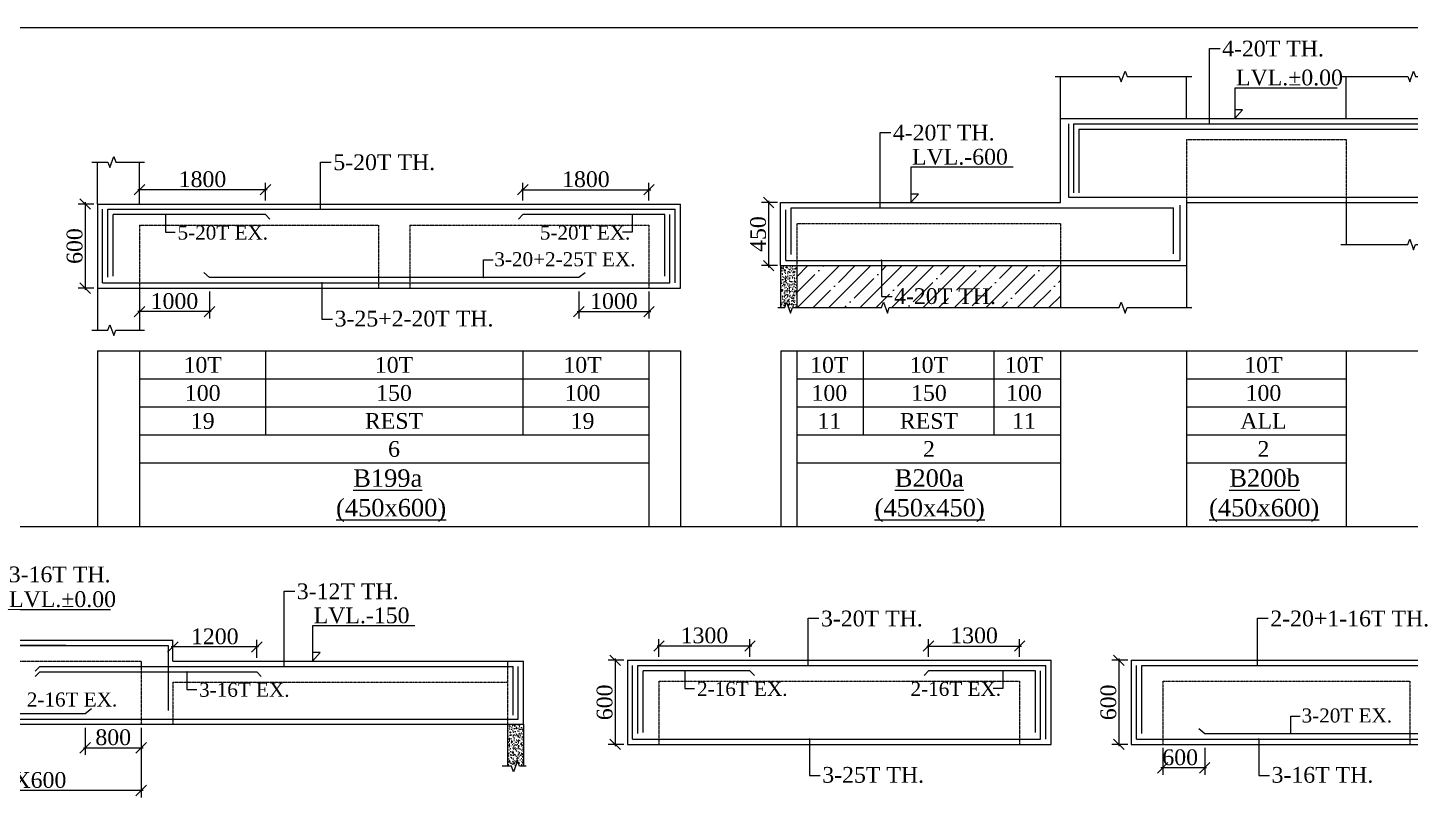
# Model space of a CAD drawing. Header units: millimetres. Extents: x 9781889 to 10654170, y -7832723 to -7608561.
# Drawn here: x 10563083 to 10582826, y -7771278 to -7760218 of the extents above; entities that cross this region are included whole.
import ezdxf
from ezdxf.enums import TextEntityAlignment as Align

# ---------------------------------------------------------------- set-up
doc = ezdxf.new("R2010")
doc.units = ezdxf.units.MM
doc.header["$LTSCALE"] = 10
doc.header["$PDMODE"] = 3
doc.linetypes.add('HIDDEN', pattern=[0.375, 0.25, -0.125])
for name, color, linetype, lineweight in [('LVL', 3, 'Continuous', 0), ('S-CUT OUT LINE', 9, 'Continuous', 0), ('S-DIM L.S.', 7, 'Continuous', 0), ('S-HATCH', 8, 'Continuous', 0), ('S-L.S.SECTION', 5, 'Continuous', 0), ('S-L.S.SLAB LINE', 252, 'HIDDEN', 0), ('S-L.S.STEEL', 1, 'Continuous', 9), ('S-SECTION MARK', 7, 'Continuous', 0), ('S-SHEET', 251, 'Continuous', 0), ('S-TEXT', 7, 'Continuous', 0), ('S-TEXT L.S. BEAM NO.', 30, 'Continuous', 0), ('S-TEXT. L.S.', 7, 'Continuous', 0)]:
    doc.layers.add(name, color=color, linetype=linetype, lineweight=lineweight)
doc.styles.add('135', font='arial.ttf', dxfattribs={"width": 0.8, "height": 135})
doc.styles.get("Standard").update_dxf_attribs({"font": 'arial.ttf'})
doc.styles.add('TEXT', font='times.ttf')
doc.dimstyles.new('75', dxfattribs={"dimtxt": 135, "dimasz": 90, "dimexe": 0.1, "dimexo": 0.03, "dimgap": 0.09, "dimtad": 1, "dimdec": 0, "dimzin": 0, "dimdsep": 46, "dimtxsty": '135', "dimblk": 'ARCHTICK', "dimcen": 0.09, "dimclrd": 256, "dimclre": 256, "dimclrt": 256, "dimadec": 0, "dimazin": 0, "dimtfac": 1, "dimtdec": 0, "dimtofl": 0, "dimtmove": 1, "dimatfit": 3, "dimldrblk": 'DOTSMALL', "dimfxl": 1, "dimtolj": 1, "dimtzin": 0, "dimlwd": -1, "dimlwe": -1, "dimarcsym": 0})
doc.dimstyles.new('SETU_1', dxfattribs={"dimtxt": 200, "dimasz": 150, "dimexe": 100, "dimexo": 50, "dimgap": 35, "dimtad": 1, "dimdec": 0, "dimzin": 0, "dimdsep": 46, "dimtxsty": 'Standard', "dimblk": 'OBLIQUE', "dimcen": 150, "dimdle": 25, "dimclrd": 256, "dimclre": 7, "dimclrt": 256, "dimadec": 0, "dimazin": 0, "dimtfac": 1, "dimtdec": 0, "dimtofl": 0, "dimtmove": 1, "dimatfit": 3, "dimfxl": 1, "dimtolj": 1, "dimtzin": 0, "dimlwd": -1, "dimlwe": 5, "dimarcsym": 1})

# ---------------------------------------------------------------- blocks, each defined once
blk = doc.blocks.new('_ArchTick')
at = {"color": 0, "linetype": 'ByBlock', "const_width": 0.15}
blk.add_lwpolyline([(-0.5, -0.5), (0.5, 0.5)], dxfattribs=at)
blk = doc.blocks.new('_Oblique')
at = {"color": 0, "linetype": 'ByBlock', "lineweight": -2}
blk.add_line((-0.5, -0.5), (0.5, 0.5), dxfattribs=at)
blk = doc.blocks.new('*D1077')
at = {"layer": 'Defpoints', "color": 0, "transparency": 16777216}
for p in [(10564078, -7762736), (10563903, -7763936), (10564078, -7763936)]:
    blk.add_point(p, dxfattribs=at)
at = {"layer": 'S-DIM L.S.', "color": 7, "lineweight": 5, "transparency": 16777216}
for p, q in [((10564028, -7762736), (10563803, -7762736)), ((10564028, -7763936), (10563803, -7763936))]:
    blk.add_line(p, q, dxfattribs=at)
at = {"layer": 'S-DIM L.S.', "transparency": 16777216}
blk.add_line((10563903, -7762711), (10563903, -7763961), dxfattribs=at)
at = {"layer": 'S-DIM L.S.', "transparency": 16777216, "xscale": 150, "yscale": 150, "zscale": 150}
for p, rotation in [((10563903, -7762736), 90), ((10563903, -7763936), 270)]:
    blk.add_blockref('_Oblique', p, dxfattribs=dict(at, rotation=rotation))
at = {"layer": 'S-DIM L.S.', "transparency": 16777216, "insert": (10563754, -7763336), "char_height": 225, "attachment_point": 5, "rotation": 90, "style": 'TEXT'}
blk.add_mtext('\\A1;600', dxfattribs=at)
blk = doc.blocks.new('*D1078')
at = {"layer": 'Defpoints', "color": 0, "transparency": 16777216}
for p in [(10571954, -7762532), (10570154, -7762736, 0), (10571954, -7762736, 0)]:
    blk.add_point(p, dxfattribs=at)
at = {"layer": 'S-DIM L.S.', "color": 7, "lineweight": 5, "transparency": 16777216}
for p, q in [((10570154, -7762686), (10570154, -7762432)), ((10571954, -7762686), (10571954, -7762432))]:
    blk.add_line(p, q, dxfattribs=at)
at = {"layer": 'S-DIM L.S.', "transparency": 16777216}
blk.add_line((10570129, -7762532), (10571979, -7762532), dxfattribs=at)
at = {"layer": 'S-DIM L.S.', "transparency": 16777216, "xscale": 150, "yscale": 150, "zscale": 150, "rotation": 180}
blk.add_blockref('_Oblique', (10570154, -7762532), dxfattribs=at)
at = {"layer": 'S-DIM L.S.', "transparency": 16777216, "xscale": 150, "yscale": 150, "zscale": 150}
blk.add_blockref('_Oblique', (10571954, -7762532), dxfattribs=at)
at = {"layer": 'S-DIM L.S.', "transparency": 16777216, "insert": (10571054, -7762383), "char_height": 225, "attachment_point": 5, "style": 'TEXT'}
blk.add_mtext('\\A1;1800', dxfattribs=at)
blk = doc.blocks.new('*D1079')
at = {"layer": 'Defpoints', "color": 0, "transparency": 16777216}
for p in [(10564679, -7762532), (10564679, -7762736, 0), (10566479, -7762736, 0)]:
    blk.add_point(p, dxfattribs=at)
at = {"layer": 'S-DIM L.S.', "color": 7, "lineweight": 5, "transparency": 16777216}
for p, q in [((10564679, -7762686), (10564679, -7762432)), ((10566479, -7762686), (10566479, -7762432))]:
    blk.add_line(p, q, dxfattribs=at)
at = {"layer": 'S-DIM L.S.', "transparency": 16777216}
blk.add_line((10566504, -7762532), (10564654, -7762532), dxfattribs=at)
at = {"layer": 'S-DIM L.S.', "transparency": 16777216, "xscale": 150, "yscale": 150, "zscale": 150, "rotation": 180}
blk.add_blockref('_Oblique', (10564679, -7762532), dxfattribs=at)
at = {"layer": 'S-DIM L.S.', "transparency": 16777216, "xscale": 150, "yscale": 150, "zscale": 150}
blk.add_blockref('_Oblique', (10566479, -7762532), dxfattribs=at)
at = {"layer": 'S-DIM L.S.', "transparency": 16777216, "insert": (10565579, -7762383), "char_height": 225, "attachment_point": 5, "style": 'TEXT'}
blk.add_mtext('\\A1;1800', dxfattribs=at)
blk = doc.blocks.new('*D1080')
at = {"layer": 'Defpoints', "color": 0, "transparency": 16777216}
for p in [(10570954, -7763936, 0), (10571954, -7763936, 0), (10571954, -7764272)]:
    blk.add_point(p, dxfattribs=at)
at = {"layer": 'S-DIM L.S.', "color": 7, "lineweight": 5, "transparency": 16777216}
for p, q in [((10570954, -7763986), (10570954, -7764372)), ((10571954, -7763986), (10571954, -7764372))]:
    blk.add_line(p, q, dxfattribs=at)
at = {"layer": 'S-DIM L.S.', "transparency": 16777216}
blk.add_line((10570929, -7764272), (10571979, -7764272), dxfattribs=at)
at = {"layer": 'S-DIM L.S.', "transparency": 16777216, "xscale": 150, "yscale": 150, "zscale": 150, "rotation": 180}
blk.add_blockref('_Oblique', (10570954, -7764272), dxfattribs=at)
at = {"layer": 'S-DIM L.S.', "transparency": 16777216, "xscale": 150, "yscale": 150, "zscale": 150}
blk.add_blockref('_Oblique', (10571954, -7764272), dxfattribs=at)
at = {"layer": 'S-DIM L.S.', "transparency": 16777216, "insert": (10571454, -7764123), "char_height": 225, "attachment_point": 5, "style": 'TEXT'}
blk.add_mtext('\\A1;1000', dxfattribs=at)
blk = doc.blocks.new('*D1081')
at = {"layer": 'Defpoints', "color": 0, "transparency": 16777216}
for p in [(10564679, -7763936, 0), (10565679, -7763936, 0), (10564679, -7764272)]:
    blk.add_point(p, dxfattribs=at)
at = {"layer": 'S-DIM L.S.', "color": 7, "lineweight": 5, "transparency": 16777216}
for p, q in [((10564679, -7763986), (10564679, -7764372)), ((10565679, -7763986), (10565679, -7764372))]:
    blk.add_line(p, q, dxfattribs=at)
at = {"layer": 'S-DIM L.S.', "transparency": 16777216}
blk.add_line((10565704, -7764272), (10564654, -7764272), dxfattribs=at)
at = {"layer": 'S-DIM L.S.', "transparency": 16777216, "xscale": 150, "yscale": 150, "zscale": 150, "rotation": 180}
blk.add_blockref('_Oblique', (10564679, -7764272), dxfattribs=at)
at = {"layer": 'S-DIM L.S.', "transparency": 16777216, "xscale": 150, "yscale": 150, "zscale": 150}
blk.add_blockref('_Oblique', (10565679, -7764272), dxfattribs=at)
at = {"layer": 'S-DIM L.S.', "transparency": 16777216, "insert": (10565179, -7764123), "char_height": 225, "attachment_point": 5, "style": 'TEXT'}
blk.add_mtext('\\A1;1000', dxfattribs=at)
blk = doc.blocks.new('*D1092')
at = {"layer": 'Defpoints', "color": 0, "transparency": 16777216}
for p in [(10573838, -7762715), (10573663, -7763615), (10573838, -7763615)]:
    blk.add_point(p, dxfattribs=at)
at = {"layer": 'S-DIM L.S.', "transparency": 16777216}
blk.add_line((10573663, -7762690), (10573663, -7763640), dxfattribs=at)
at = {"layer": 'S-DIM L.S.', "color": 7, "lineweight": 5, "transparency": 16777216}
for p, q in [((10573788, -7762715), (10573563, -7762715)), ((10573788, -7763615), (10573563, -7763615))]:
    blk.add_line(p, q, dxfattribs=at)
at = {"layer": 'S-DIM L.S.', "transparency": 16777216, "xscale": 150, "yscale": 150, "zscale": 150}
for p, rotation in [((10573663, -7762715), 90), ((10573663, -7763615), 270)]:
    blk.add_blockref('_Oblique', p, dxfattribs=dict(at, rotation=rotation))
at = {"layer": 'S-DIM L.S.', "transparency": 16777216, "insert": (10573514, -7763165), "char_height": 225, "attachment_point": 5, "rotation": 90, "style": 'TEXT'}
blk.add_mtext('\\A1;450', dxfattribs=at)
blk = doc.blocks.new('*D1104')
at = {"layer": 'Defpoints', "color": 0, "transparency": 16777216}
for p in [(10578840, -7769250), (10578665, -7770450), (10578840, -7770450)]:
    blk.add_point(p, dxfattribs=at)
at = {"layer": 'S-DIM L.S.', "color": 7, "lineweight": 5, "transparency": 16777216}
for p, q in [((10578790, -7769250), (10578565, -7769250)), ((10578790, -7770450), (10578565, -7770450))]:
    blk.add_line(p, q, dxfattribs=at)
at = {"layer": 'S-DIM L.S.', "transparency": 16777216}
blk.add_line((10578665, -7769225), (10578665, -7770475), dxfattribs=at)
at = {"layer": 'S-DIM L.S.', "transparency": 16777216, "xscale": 150, "yscale": 150, "zscale": 150}
for p, rotation in [((10578665, -7769250), 90), ((10578665, -7770450), 270)]:
    blk.add_blockref('_Oblique', p, dxfattribs=dict(at, rotation=rotation))
at = {"layer": 'S-DIM L.S.', "transparency": 16777216, "insert": (10578515, -7769850), "char_height": 225, "attachment_point": 5, "rotation": 90, "style": 'TEXT'}
blk.add_mtext('\\A1;600', dxfattribs=at)
blk = doc.blocks.new('*D1105')
at = {"layer": 'Defpoints', "color": 0, "transparency": 16777216}
for p in [(10579290, -7770450, 0), (10579890, -7770450, 0), (10579290, -7770786)]:
    blk.add_point(p, dxfattribs=at)
at = {"layer": 'S-DIM L.S.', "color": 7, "lineweight": 5, "transparency": 16777216}
for p, q in [((10579290, -7770500), (10579290, -7770886)), ((10579890, -7770500), (10579890, -7770886))]:
    blk.add_line(p, q, dxfattribs=at)
at = {"layer": 'S-DIM L.S.', "transparency": 16777216}
blk.add_line((10579915, -7770786), (10579265, -7770786), dxfattribs=at)
at = {"layer": 'S-DIM L.S.', "transparency": 16777216, "xscale": 150, "yscale": 150, "zscale": 150, "rotation": 180}
blk.add_blockref('_Oblique', (10579290, -7770786), dxfattribs=at)
at = {"layer": 'S-DIM L.S.', "transparency": 16777216, "xscale": 150, "yscale": 150, "zscale": 150}
blk.add_blockref('_Oblique', (10579890, -7770786), dxfattribs=at)
at = {"layer": 'S-DIM L.S.', "transparency": 16777216, "insert": (10579540, -7770636), "char_height": 225, "attachment_point": 5, "style": 'TEXT'}
blk.add_mtext('\\A1;600', dxfattribs=at)
blk = doc.blocks.new('*D1098')
at = {"layer": 'Defpoints', "color": 0, "transparency": 16777216}
for p in [(10571647, -7769250), (10571472, -7770450), (10571647, -7770450)]:
    blk.add_point(p, dxfattribs=at)
at = {"layer": 'S-DIM L.S.', "color": 7, "lineweight": 5, "transparency": 16777216}
for p, q in [((10571597, -7769250), (10571372, -7769250)), ((10571597, -7770450), (10571372, -7770450))]:
    blk.add_line(p, q, dxfattribs=at)
at = {"layer": 'S-DIM L.S.', "transparency": 16777216}
blk.add_line((10571472, -7769225), (10571472, -7770475), dxfattribs=at)
at = {"layer": 'S-DIM L.S.', "transparency": 16777216, "xscale": 150, "yscale": 150, "zscale": 150}
for p, rotation in [((10571472, -7769250), 90), ((10571472, -7770450), 270)]:
    blk.add_blockref('_Oblique', p, dxfattribs=dict(at, rotation=rotation))
at = {"layer": 'S-DIM L.S.', "transparency": 16777216, "insert": (10571322, -7769850), "char_height": 225, "attachment_point": 5, "rotation": 90, "style": 'TEXT'}
blk.add_mtext('\\A1;600', dxfattribs=at)
blk = doc.blocks.new('*D1099')
at = {"layer": 'Defpoints', "color": 0, "transparency": 16777216}
for p in [(10577247, -7769046), (10575947, -7769250, 0), (10577247, -7769250, 0)]:
    blk.add_point(p, dxfattribs=at)
at = {"layer": 'S-DIM L.S.', "color": 7, "lineweight": 5, "transparency": 16777216}
for p, q in [((10575947, -7769200), (10575947, -7768946)), ((10577247, -7769200), (10577247, -7768946))]:
    blk.add_line(p, q, dxfattribs=at)
at = {"layer": 'S-DIM L.S.', "transparency": 16777216}
blk.add_line((10575922, -7769046), (10577272, -7769046), dxfattribs=at)
at = {"layer": 'S-DIM L.S.', "transparency": 16777216, "xscale": 150, "yscale": 150, "zscale": 150, "rotation": 180}
blk.add_blockref('_Oblique', (10575947, -7769046), dxfattribs=at)
at = {"layer": 'S-DIM L.S.', "transparency": 16777216, "xscale": 150, "yscale": 150, "zscale": 150}
blk.add_blockref('_Oblique', (10577247, -7769046), dxfattribs=at)
at = {"layer": 'S-DIM L.S.', "transparency": 16777216, "insert": (10576597, -7768896), "char_height": 225, "attachment_point": 5, "style": 'TEXT'}
blk.add_mtext('\\A1;1300', dxfattribs=at)
blk = doc.blocks.new('*D1100')
at = {"layer": 'Defpoints', "color": 0, "transparency": 16777216}
for p in [(10572097, -7769046), (10572097, -7769250, 0), (10573397, -7769250, 0)]:
    blk.add_point(p, dxfattribs=at)
at = {"layer": 'S-DIM L.S.', "color": 7, "lineweight": 5, "transparency": 16777216}
for p, q in [((10572097, -7769200), (10572097, -7768946)), ((10573397, -7769200), (10573397, -7768946))]:
    blk.add_line(p, q, dxfattribs=at)
at = {"layer": 'S-DIM L.S.', "transparency": 16777216}
blk.add_line((10573422, -7769046), (10572072, -7769046), dxfattribs=at)
at = {"layer": 'S-DIM L.S.', "transparency": 16777216, "xscale": 150, "yscale": 150, "zscale": 150, "rotation": 180}
blk.add_blockref('_Oblique', (10572097, -7769046), dxfattribs=at)
at = {"layer": 'S-DIM L.S.', "transparency": 16777216, "xscale": 150, "yscale": 150, "zscale": 150}
blk.add_blockref('_Oblique', (10573397, -7769046), dxfattribs=at)
at = {"layer": 'S-DIM L.S.', "transparency": 16777216, "insert": (10572747, -7768896), "char_height": 225, "attachment_point": 5, "style": 'TEXT'}
blk.add_mtext('\\A1;1300', dxfattribs=at)
blk = doc.blocks.new('*D1828')
at = {"layer": 'Defpoints', "color": 0, "transparency": 16777216}
for p in [(10563905, -7770163, 0), (10564705, -7770163, 0), (10564705, -7770499)]:
    blk.add_point(p, dxfattribs=at)
at = {"layer": 'S-DIM L.S.', "color": 7, "lineweight": 5, "transparency": 16777216}
for p, q in [((10563905, -7770213), (10563905, -7770599)), ((10564705, -7770213), (10564705, -7770599))]:
    blk.add_line(p, q, dxfattribs=at)
at = {"layer": 'S-DIM L.S.', "transparency": 16777216}
blk.add_line((10563880, -7770499), (10564730, -7770499), dxfattribs=at)
at = {"layer": 'S-DIM L.S.', "transparency": 16777216, "xscale": 150, "yscale": 150, "zscale": 150, "rotation": 180}
blk.add_blockref('_Oblique', (10563905, -7770499), dxfattribs=at)
at = {"layer": 'S-DIM L.S.', "transparency": 16777216, "xscale": 150, "yscale": 150, "zscale": 150}
blk.add_blockref('_Oblique', (10564705, -7770499), dxfattribs=at)
at = {"layer": 'S-DIM L.S.', "transparency": 16777216, "insert": (10564305, -7770350), "char_height": 225, "attachment_point": 5, "style": 'TEXT'}
blk.add_mtext('\\A1;800', dxfattribs=at)
blk = doc.blocks.new('*D1832')
at = {"layer": 'Defpoints', "color": 0, "transparency": 16777216}
for p in [(10564705, -7770163, 0), (10561300, -7770763, 0), (10561300, -7771109)]:
    blk.add_point(p, dxfattribs=at)
at = {"layer": 'S-DIM L.S.', "color": 7, "lineweight": 5, "transparency": 16777216}
for p, q in [((10564705, -7770213), (10564705, -7771209)), ((10561300, -7770813), (10561300, -7771209))]:
    blk.add_line(p, q, dxfattribs=at)
at = {"layer": 'S-DIM L.S.', "transparency": 16777216}
blk.add_line((10564730, -7771109), (10561275, -7771109), dxfattribs=at)
at = {"layer": 'S-DIM L.S.', "transparency": 16777216, "xscale": 150, "yscale": 150, "zscale": 150, "rotation": 180}
blk.add_blockref('_Oblique', (10561300, -7771109), dxfattribs=at)
at = {"layer": 'S-DIM L.S.', "transparency": 16777216, "xscale": 150, "yscale": 150, "zscale": 150}
blk.add_blockref('_Oblique', (10564705, -7771109), dxfattribs=at)
at = {"layer": 'S-DIM L.S.', "transparency": 16777216, "insert": (10563003, -7770960), "char_height": 225, "attachment_point": 5, "style": 'TEXT'}
blk.add_mtext('\\A1;300X600', dxfattribs=at)
blk = doc.blocks.new('*D1834')
at = {"layer": 'Defpoints', "color": 0, "transparency": 16777216}
for p in [(10565155, -7769059), (10565155, -7769263, 0), (10566355, -7769263, 0)]:
    blk.add_point(p, dxfattribs=at)
at = {"layer": 'S-DIM L.S.', "color": 7, "lineweight": 5, "transparency": 16777216}
for p, q in [((10565155, -7769213), (10565155, -7768959)), ((10566355, -7769213), (10566355, -7768959))]:
    blk.add_line(p, q, dxfattribs=at)
at = {"layer": 'S-DIM L.S.', "transparency": 16777216}
blk.add_line((10566380, -7769059), (10565130, -7769059), dxfattribs=at)
at = {"layer": 'S-DIM L.S.', "transparency": 16777216, "xscale": 150, "yscale": 150, "zscale": 150, "rotation": 180}
blk.add_blockref('_Oblique', (10565155, -7769059), dxfattribs=at)
at = {"layer": 'S-DIM L.S.', "transparency": 16777216, "xscale": 150, "yscale": 150, "zscale": 150}
blk.add_blockref('_Oblique', (10566355, -7769059), dxfattribs=at)
at = {"layer": 'S-DIM L.S.', "transparency": 16777216, "insert": (10565755, -7768910), "char_height": 225, "attachment_point": 5, "style": 'TEXT'}
blk.add_mtext('\\A1;1200', dxfattribs=at)

msp = doc.modelspace()

# ---------------------------------------------------------------- hatches: boundary and pattern name
at = {"layer": 'S-HATCH'}
h = msp.add_hatch(dxfattribs=at)
h.set_pattern_fill('AR-CONC', color=256, scale=0.5)
h.set_pattern_definition([(50, (780105.93, -34998.27), (91.0923345, -7.96954277), [9.525, -104.775]), (355, (780105.93, -34998.27), (-17.6217107, 95.5284226), [7.62, -83.8202921]), (100.4514447, (780113.52, -34998.93), (73.47062355, 87.55887596), [8.0950044, -89.0451223]), (46.1842, (780105.93, -34972.87), (135.5395204, -21.021164), [14.2875, -157.1625]), (96.6355576, (780117.23, -34974.62), (118.702067, 123.7130623), [12.1425116, -133.5678041]), (351.1841512, (780105.93, -34972.87), (118.702067, 123.7130623), [11.4299835, -125.729866]), (21, (780118.63, -34979.22), (75.80719563, -51.1325991), [9.525, -104.775]), (326, (780118.63, -34979.22), (30.9010142, 92.09398306), [7.62, -83.82]), (71.451445, (780124.95, -34983.48), (106.70820964, 40.96138444), [8.0950044, -89.0449688]), (37.5, (780105.93, -34998.27), (1.544301625, 42.27751944), [0, -82.804, 0, -85.09, 0, -84.1375]), (7.5, (780105.93, -34998.27), (33.40983126, 50.09028741), [0, -48.514, 0, -80.899, 0, -32.0675]), (327.5, (780077.61, -34998.27), (67.79529758, -2.864372), [0, -31.75, 0, -99.06, 0, -131.445]), (317.5, (780064.91, -34998.27), (74.0645907, 12.71324552), [0, -41.275, 0, -65.786, 0, -93.345])])
h.paths.add_polyline_path([(10574064.2, -7764215.4), (10573948.4, -7764215.4), (10573920.5, -7764138.6), (10573892.5, -7764215.4), (10573834.2, -7764215.4), (10573834.2, -7763615.4), (10574064.2, -7763615.4)])
h = msp.add_hatch(dxfattribs=at)
h.set_pattern_fill('ANSI35', color=256, scale=50)
h.set_pattern_definition([(45, (139882.8, 10858.74), (-224.506403, 224.506403), []), (45, (140107.3, 10858.74), (-224.506403, 224.506403), [396.875, -79.375, 0, -79.375])])
h.paths.add_polyline_path([(10579344.6, -7763728.4), (10579344.6, -7763730), (10579344.6, -7764210.4), (10579344.6, -7764208.9)], flags=16)
h.paths.add_polyline_path([(10574064.2, -7763615.4), (10574064.2, -7764215.4), (10575274.9, -7764215.4), (10575302.9, -7764138.6), (10575358.8, -7764292.2), (10575386.8, -7764215.4), (10577831.2, -7764215.4), (10577831.2, -7763615.4)])
h = msp.add_hatch(dxfattribs=at)
h.set_pattern_fill('AR-CONC', color=256, scale=0.5)
h.set_pattern_definition([(50, (773124.49, -41545.774), (91.0923345, -7.96954277), [9.525, -104.775]), (355, (773124.49, -41545.77), (-17.6217107, 95.5284226), [7.62, -83.8202921]), (100.4514447, (773132.08, -41546.44), (73.47062355, 87.55887596), [8.0950044, -89.0451223]), (46.1842, (773124.49, -41520.37), (135.5395204, -21.021164), [14.2875, -157.1625]), (96.6355576, (773135.79, -41522.13), (118.702067, 123.7130623), [12.1425116, -133.5678041]), (351.1841512, (773124.49, -41520.37), (118.702067, 123.7130623), [11.4299835, -125.729866]), (21, (773137.19, -41526.724), (75.80719563, -51.1325991), [9.525, -104.775]), (326, (773137.19, -41526.72), (30.9010142, 92.09398306), [7.62, -83.82]), (71.451445, (773143.51, -41530.985), (106.70820964, 40.96138444), [8.0950044, -89.0449688]), (37.5, (773124.492, -41545.774), (1.544301625, 42.27751944), [0, -82.804, 0, -85.09, 0, -84.1375]), (7.5, (773124.49, -41545.774), (33.40983126, 50.09028741), [0, -48.514, 0, -80.899, 0, -32.0675]), (327.5, (773096.17, -41545.774), (67.79529758, -2.864372), [0, -31.75, 0, -99.06, 0, -131.445]), (317.5, (773083.47, -41545.774), (74.0645907, 12.71324552), [0, -41.275, 0, -65.786, 0, -93.345])])
h.paths.add_polyline_path([(10569933.2, -7770762.9), (10570049, -7770762.9), (10570076.9, -7770686.1), (10570104.9, -7770762.9), (10570163.2, -7770762.9), (10570163.2, -7770162.9), (10569933.2, -7770162.9)])

# ---------------------------------------------------------------- linework, layer by layer
at = {"layer": 'LVL', "linetype": 'Continuous', "elevation": 0}
for points in [[(10581782.8, -7761080.4), (10580321.6, -7761080.4), (10580321.6, -7761515.4), (10580429.7, -7761393.3), (10580321.6, -7761393.3)], [(10577156.9, -7762212), (10575695.7, -7762212), (10575695.7, -7762715.4), (10575803.8, -7762593.3), (10575695.7, -7762593.3)], [(10564263.6, -7768527.9), (10562802.4, -7768527.9), (10562802.4, -7768962.9), (10562910.5, -7768840.8), (10562802.4, -7768840.8)], [(10568612.6, -7768759.5), (10567151.4, -7768759.5), (10567151.4, -7769262.9), (10567259.5, -7769140.8), (10567151.4, -7769140.8)]]:
    msp.add_lwpolyline(points, dxfattribs=at)
at = {"layer": 'S-CUT OUT LINE', "color": 5, "elevation": 0}
for points in [[(10577752.9, -7760915.4), (10578670.4, -7760915.4), (10578698.4, -7760992.2), (10578754.3, -7760838.6), (10578782.3, -7760915.4), (10579706.2, -7760915.4)], [(10581833, -7760915.4), (10582789.1, -7760915.4), (10582817.1, -7760992.2), (10582873, -7760838.6), (10582901, -7760915.4), (10583788.2, -7760915.4)], [(10564000.2, -7762136.1), (10564228.9, -7762136.1), (10564256.8, -7762213), (10564312.8, -7762059.3), (10564340.7, -7762136.1), (10564753.5, -7762136.1)], [(10581833, -7763315.4), (10582789.1, -7763315.4), (10582817.1, -7763238.6), (10582873, -7763392.2), (10582901, -7763315.4), (10583786.2, -7763315.4)], [(10574064.2, -7764215.4), (10575274.9, -7764215.4), (10575302.9, -7764138.6), (10575358.8, -7764292.2), (10575386.8, -7764215.4), (10577926.2, -7764215.4)], [(10577752.9, -7764215.4), (10578670.4, -7764215.4), (10578698.4, -7764138.6), (10578754.3, -7764292.2), (10578782.3, -7764215.4), (10579706.2, -7764215.4)], [(10564000.2, -7764536.1), (10564228.9, -7764536.1), (10564256.8, -7764459.3), (10564312.8, -7764613), (10564340.7, -7764536.1), (10564753.5, -7764536.1)]]:
    msp.add_lwpolyline(points, dxfattribs=at)
at = {"layer": 'S-CUT OUT LINE', "color": 1, "elevation": 0}
for points in [[(10573794.8, -7764215.4), (10573892.5, -7764215.4), (10573920.5, -7764138.6), (10573976.4, -7764292.2), (10574004.4, -7764215.4), (10574139.2, -7764215.4)], [(10570202.6, -7770762.9), (10570104.9, -7770762.9), (10570076.9, -7770686.1), (10570021, -7770839.8), (10569993, -7770762.9), (10569858.2, -7770762.9)]]:
    msp.add_lwpolyline(points, dxfattribs=at)
at = {"layer": 'S-L.S.SECTION'}
for p, q in [((10577831.2, -7762715.4, 0), (10577831.2, -7760915.4, 0)), ((10579631.2, -7761515.4, 0), (10579631.2, -7760915.4, 0)), ((10581911.3, -7761515.4, 0), (10581911.3, -7760915.4, 0)), ((10577831.2, -7761515.4, 0), (10595516.2, -7761515.4, 0)), ((10564078.5, -7762736.1, 0), (10564078.5, -7762136.1, 0)), ((10564678.5, -7762736.1, 0), (10564678.5, -7762136.1, 0)), ((10564078.5, -7762736.1, 0), (10572404, -7762736.1, 0)), ((10564078.5, -7762736.1, 0), (10564078.5, -7763936.1, 0)), ((10572404, -7763936.1, 0), (10572404, -7762736.1, 0)), ((10573834.2, -7762715.4, 0), (10577831.2, -7762715.4, 0)), ((10573834.2, -7763615.4, 0), (10573834.2, -7762715.4, 0)), ((10573834.2, -7763615.4, 0), (10573834.2, -7762715.4, 0)), ((10579631.2, -7762715.4, 0), (10579631.2, -7764215.4, 0)), ((10579631.3, -7762715.4, 0), (10595516.2, -7762715.4, 0)), ((10581911.3, -7762715.4, 0), (10581911.3, -7763315.4, 0)), ((10573838.3, -7763615.4, 0), (10579631.2, -7763615.4, 0)), ((10577831.2, -7763615.4, 0), (10577831.2, -7764215.4, 0)), ((10577831.2, -7763615.4, 0), (10577831.2, -7764215.4, 0)), ((10564078.5, -7763936.1, 0), (10572404, -7763936.1, 0)), ((10564078.5, -7763936.1, 0), (10564078.5, -7764536.1, 0)), ((10564678.5, -7763936.1, 0), (10564678.5, -7764536.1, 0)), ((10561300.2, -7768962.9, 0), (10565155.2, -7768962.9, 0)), ((10565155.2, -7769262.9, 0), (10565155.2, -7768962.9, 0)), ((10565155.2, -7769262.9, 0), (10570163.2, -7769262.9, 0)), ((10570163.2, -7770162.9, 0), (10570163.2, -7769262.9, 0)), ((10570163.2, -7770162.9, 0), (10570163.2, -7769262.9, 0)), ((10571646.8, -7769249.7, 0), (10577697.3, -7769249.7, 0)), ((10571646.9, -7769249.7, 0), (10571646.9, -7770449.7, 0)), ((10577697.3, -7770449.7, 0), (10577697.3, -7769249.7, 0)), ((10578840, -7769249.7, 0), (10587270.6, -7769249.7, 0)), ((10578840.1, -7769249.7, 0), (10578840.1, -7770449.7, 0)), ((10547550.2, -7770162.9, 0), (10570159.1, -7770162.9, 0)), ((10571646.8, -7770449.7, 0), (10577697.3, -7770449.7, 0)), ((10578840, -7770449.7, 0), (10587270.6, -7770449.7, 0))]:
    msp.add_line(p, q, dxfattribs=at)
at = {"layer": 'S-L.S.SECTION', "color": 1}
for p, q in [((10573834.2, -7763615.4, 0), (10573834.2, -7764215.4, 0)), ((10574064.2, -7763615.4, 0), (10574064.2, -7764215.4, 0)), ((10574064.2, -7763615.4, 0), (10574064.2, -7764215.4, 0)), ((10569933.2, -7770162.9, 0), (10569933.2, -7770762.9, 0)), ((10570163.2, -7770162.9, 0), (10570163.2, -7770762.9, 0))]:
    msp.add_line(p, q, dxfattribs=at)
at = {"layer": 'S-L.S.SLAB LINE', "ltscale": 0.3}
for p, q in [((10579631.3, -7761815.4, 0), (10581911.2, -7761815.4, 0)), ((10579631.3, -7761815.4, 0), (10579631.3, -7762715.4, 0)), ((10581911.3, -7761815.4, 0), (10581911.3, -7762715.4, 0)), ((10564078.5, -7763036.1, 0), (10564078.5, -7763036.1, 0)), ((10564678.5, -7763036.1, 0), (10568091.2, -7763036.1)), ((10564678.5, -7763036.1, 0), (10564678.5, -7763936.1, 0)), ((10568091.2, -7763036.1), (10568091.2, -7763936.1)), ((10568541.2, -7763036.1, 0), (10571954, -7763036.1, 0)), ((10568541.2, -7763036.1, 0), (10568541.2, -7763936.1, 0)), ((10571954, -7763036.1), (10571954, -7763936.1)), ((10574064.2, -7763015.4, 0), (10577831.2, -7763015.4, 0)), ((10574064.2, -7763015.4, 0), (10574064.2, -7763615.4, 0)), ((10574064.2, -7763015.4, 0), (10574064.2, -7763615.4, 0)), ((10574064.2, -7763015.4, 0), (10574064.2, -7763615.4, 0)), ((10577831.2, -7763015.4, 0), (10577831.2, -7763615.4, 0)), ((10558870.2, -7769262.9, 0), (10564705.2, -7769262.9, 0)), ((10564705.2, -7769262.9, 0), (10564705.2, -7770162.9, 0)), ((10569933.2, -7769262.9, 0), (10569933.2, -7770162.9, 0)), ((10569933.2, -7769262.9, 0), (10569933.2, -7770162.9, 0)), ((10569933.2, -7769262.9, 0), (10569933.2, -7770162.9, 0)), ((10565155.2, -7769562.9, 0), (10569933.2, -7769562.9, 0)), ((10565155.2, -7769562.9, 0), (10565155.2, -7770162.9, 0)), ((10571646.8, -7769549.7, 0), (10571646.9, -7769549.7, 0)), ((10572096.9, -7769549.7, 0), (10577247.3, -7769549.7, 0)), ((10572096.9, -7769549.7, 0), (10572096.9, -7770449.7, 0)), ((10577247.3, -7769549.7, 0), (10577247.3, -7770449.7, 0)), ((10578840, -7769549.7, 0), (10578840.1, -7769549.7, 0)), ((10579290.1, -7769549.7, 0), (10582820.1, -7769549.7, 0)), ((10579290.1, -7769549.7, 0), (10579290.1, -7770449.7, 0)), ((10582820.1, -7769549.7, 0), (10582820.1, -7770449.7, 0))]:
    msp.add_line(p, q, dxfattribs=at)
at = {"layer": 'S-L.S.STEEL'}
for p, q in [((10577943.3, -7761590.4, 0), (10577943.3, -7762640.4, 0)), ((10578018.3, -7761590.4, 0), (10595366.2, -7761590.4, 0)), ((10578018.3, -7761590.4, 0), (10578018.3, -7762577.4, 0)), ((10578093.3, -7761665.4, 0), (10578093.3, -7762577.4, 0)), ((10577943.3, -7762640.4, 0), (10595441.2, -7762640.4, 0)), ((10564153.5, -7763861.1, 0), (10564153.5, -7762811.1, 0)), ((10564228.5, -7762811.1, 0), (10572329, -7762811.1, 0)), ((10564228.5, -7763781.5, 0), (10564228.5, -7762811.1, 0)), ((10566478.6, -7762886.1, 0), (10564303.5, -7762886.1, 0)), ((10564303.5, -7763764.9, 0), (10564303.5, -7762886.1, 0)), ((10566478.6, -7762886.1, 0), (10566541.8, -7762953, 0)), ((10572179, -7763764.9, 0), (10572179, -7762886.1, 0)), ((10572254, -7763861.1, 0), (10572254, -7762886.1, 0)), ((10572329, -7763861.1, 0), (10572329, -7762811.1, 0)), ((10573909.2, -7763540.4, 0), (10573909.2, -7762818.1, 0)), ((10573984.2, -7762790.4, 0), (10579445.5, -7762790.4, 0)), ((10573984.2, -7763458.6, 0), (10573984.2, -7762790.4, 0)), ((10579445.5, -7763447.9, 0), (10579445.5, -7762790.4, 0)), ((10579538.4, -7763540.4, 0), (10579538.4, -7762753.3, 0)), ((10573909.2, -7763540.4, 0), (10579538.4, -7763540.4, 0)), ((10564153.5, -7763861.1, 0), (10572254, -7763861.1, 0)), ((10563255.1, -7769337.9, 0), (10563191.9, -7769404.8, 0)), ((10563255.1, -7769337.9, 0), (10570013.2, -7769337.9, 0)), ((10570013.2, -7770035.4, 0), (10570013.2, -7769337.9, 0)), ((10570088.2, -7770087.9, 0), (10570088.2, -7769340.2, 0)), ((10571721.8, -7770374.7, 0), (10571721.8, -7769324.7, 0)), ((10571796.8, -7769324.7, 0), (10577622.3, -7769324.7, 0)), ((10571796.8, -7770295, 0), (10571796.8, -7769324.7, 0)), ((10573397, -7769399.7, 0), (10571871.8, -7769399.7, 0)), ((10571871.8, -7770278.5, 0), (10571871.8, -7769399.7, 0)), ((10573397, -7769399.7, 0), (10573460.2, -7769466.5, 0)), ((10577472.3, -7770278.5, 0), (10577472.3, -7769399.7, 0)), ((10577547.3, -7770374.7, 0), (10577547.3, -7769399.7, 0)), ((10577622.3, -7770374.7, 0), (10577622.3, -7769324.7, 0)), ((10578915, -7770374.7, 0), (10578915, -7769324.7, 0)), ((10578990, -7769324.7, 0), (10587195.6, -7769324.7, 0)), ((10578990, -7770295, 0), (10578990, -7769324.7, 0)), ((10563255.1, -7769412.9, 0), (10563191.9, -7769479.8, 0)), ((10547625.2, -7770087.9, 0), (10570088.2, -7770087.9, 0)), ((10571721.8, -7770374.7, 0), (10577547.3, -7770374.7, 0)), ((10578915, -7770374.7, 0), (10587120.6, -7770374.7, 0))]:
    msp.add_line(p, q, dxfattribs=at)
at = {"layer": 'S-L.S.STEEL', "elevation": 0}
for points in [[(10571043.4, -7763717.9), (10570953.9, -7763786.1), (10565678.6, -7763786.1), (10565596.6, -7763715.4)], [(10563994.6, -7769944.7), (10563905.1, -7770012.9), (10559670.3, -7770012.9), (10559588.3, -7769942.2)], [(10586509.4, -7770231.5), (10586419.9, -7770299.7), (10579890.2, -7770299.7), (10579808.2, -7770229)]]:
    msp.add_lwpolyline(points, dxfattribs=at)
at = {"layer": 'S-L.S.STEEL'}
for points in [[(10578093.3, -7761665.4, 0), (10585063.1, -7761665.4, 0), (10585126.3, -7761732.3, 0)], [(10572179, -7762886.1, 0), (10570154, -7762886.1, 0), (10570090.8, -7762953, 0)], [(10563626.2, -7769037.9, 0), (10559604.5, -7769037.9, 0), (10559541.3, -7769104.8, 0)], [(10559604.5, -7769037.9, 0), (10565088, -7769037.9, 0), (10565088, -7769965.1, 0)], [(10577472.3, -7769399.7, 0), (10575947.3, -7769399.7, 0), (10575884.1, -7769466.5, 0)], [(10563255.1, -7769412.9, 0), (10566355.2, -7769412.9, 0), (10566418.4, -7769479.8, 0)]]:
    msp.add_polyline3d(points, dxfattribs=at)
at = {"layer": 'S-SHEET'}
for p, q in [((10564078.5, -7764832.6, 0), (10572404, -7764832.6, 0)), ((10564078.5, -7764832.6), (10564078.5, -7767341.9)), ((10564678.5, -7764832.6), (10564678.5, -7767341.9)), ((10566478.5, -7764832.6), (10566478.5, -7766032.6)), ((10570154, -7764832.6), (10570154, -7766032.6)), ((10571954, -7764832.6), (10571954, -7767341.9)), ((10572404, -7764832.6, 0), (10572404, -7767341.9, 0)), ((10573838.3, -7764832.6), (10573838.3, -7767341.9)), ((10573838.3, -7764832.6), (10595516.2, -7764832.6, 0)), ((10574064.2, -7764832.6, 0), (10574064.2, -7767341.9, 0)), ((10575014.2, -7764832.6, 0), (10575014.2, -7766032.6, 0)), ((10576881.2, -7764832.6, 0), (10576881.2, -7766032.6, 0)), ((10577831.2, -7764832.6, 0), (10577831.2, -7767341.9, 0)), ((10579631.2, -7764832.6, 0), (10579631.2, -7767341.9, 0)), ((10581911.2, -7764832.6, 0), (10581911.2, -7767341.9, 0)), ((10564678.5, -7765232.6, 0), (10571954, -7765232.6, 0)), ((10574064.2, -7765232.6, 0), (10577831.2, -7765232.6, 0)), ((10579631.2, -7765232.6, 0), (10581911.2, -7765232.6, 0)), ((10564678.5, -7765632.6, 0), (10571954, -7765632.6, 0)), ((10574064.2, -7765632.6, 0), (10577831.2, -7765632.6, 0)), ((10579631.2, -7765632.6, 0), (10581911.2, -7765632.6, 0)), ((10564678.5, -7766032.6, 0), (10571954, -7766032.6, 0)), ((10574064.2, -7766032.6, 0), (10577831.2, -7766032.6, 0)), ((10579631.2, -7766032.6, 0), (10581911.2, -7766032.6, 0)), ((10564678.5, -7766432.6, 0), (10571954, -7766432.6, 0)), ((10574064.2, -7766432.6, 0), (10577831.2, -7766432.6, 0)), ((10579631.2, -7766432.6, 0), (10581911.2, -7766432.6, 0)), ((10545497.1, -7767341.9), (10596831.2, -7767341.9)), ((10564078.5, -7767341.9, 0), (10572404, -7767341.9, 0)), ((10573838.3, -7767341.9, 0), (10595516.2, -7767341.9, 0))]:
    msp.add_line(p, q, dxfattribs=at)
msp.add_lwpolyline([(10545497.1, -7760218.1), (10596831.2, -7760218.1), (10596831.2, -7801877.7), (10545497.1, -7801877.7)], close=True, dxfattribs=at)

# ---------------------------------------------------------------- texts
at = {"layer": 'LVL', "style": 'TEXT'}
for s, p in [('LVL.%%P0.00', (10580337.4, -7761042, 0)), ('LVL.-600', (10575711.4, -7762173.5, 0)), ('LVL.%%P0.00', (10562818.1, -7768489.5, 0)), ('LVL.-150', (10567167.2, -7768721, 0))]:
    msp.add_text(s, height=225, dxfattribs=at).set_placement(p)
at = {"layer": 'S-TEXT', "linetype": 'ByBlock', "style": 'TEXT'}
for s, p in [('10T', (10565582.8, -7765032.6, 0)), ('10T', (10568314.2, -7765032.6, 0)), ('10T', (10571006.3, -7765032.6, 0)), ('10T', (10574530.5, -7765032.6, 0)), ('10T', (10575952.3, -7765032.6, 0)), ('10T', (10577309.2, -7765032.6, 0)), ('10T', (10580728.7, -7765032.6, 0)), ('100', (10565582.8, -7765432.6, 0)), ('150', (10568314.2, -7765432.6, 0)), ('100', (10571006.3, -7765432.6, 0)), ('100', (10574530.5, -7765432.6, 0)), ('150', (10575952.3, -7765432.6, 0)), ('100', (10577309.2, -7765432.6, 0)), ('100', (10580728.7, -7765432.6, 0)), ('19', (10565582.8, -7765832.6, 0)), ('REST', (10568314.2, -7765832.6, 0)), ('19', (10571006.3, -7765832.6, 0)), ('11', (10574530.5, -7765832.6, 0)), ('REST', (10575952.3, -7765832.6, 0)), ('11', (10577309.2, -7765832.6, 0)), ('ALL', (10580728.7, -7765832.6, 0)), ('6', (10568314.2, -7766232.6, 0)), ('2', (10575952.3, -7766232.6, 0)), ('2', (10580728.7, -7766232.6, 0))]:
    msp.add_text(s, height=225, dxfattribs=at).set_placement(p, align=Align.MIDDLE_CENTER)
at = {"layer": 'S-TEXT L.S. BEAM NO.', "color": 140, "linetype": 'ByBlock', "style": 'TEXT'}
for s, p in [('%%UB199a', (10567731.8, -7766773.3, 0)), ('%%UB200b', (10580241.1, -7766773.3, 0)), ('%%U(450x600)', (10567486.4, -7767196.3, 0)), ('%%U(450x600)', (10579952.4, -7767196.3, 0))]:
    msp.add_text(s, height=250, dxfattribs=at).set_placement(p)
at = {"layer": 'S-TEXT L.S. BEAM NO.', "color": 145, "linetype": 'ByBlock', "style": 'TEXT'}
for s, p in [('%%UB200a', (10575464.8, -7766773.3, 0)), ('%%U(450x450)', (10575176.1, -7767196.3, 0))]:
    msp.add_text(s, height=250, dxfattribs=at).set_placement(p)
at = {"layer": 'S-TEXT. L.S.', "style": 'TEXT'}
for s, height, p in [('4-20T TH.', 225, (10580138.2, -7760628.8, 0)), ('4-20T TH.', 225, (10575436.4, -7761828.8, 0)), ('5-20T TH.', 225, (10567447.7, -7762251.9, 0)), ('5-20T EX.', 200, (10565223.1, -7763243.7, 0)), ('5-20T EX.', 200, (10570396.3, -7763243.7, 0)), ('3-20+2-25T EX.', 200, (10569746.7, -7763624.1, 0)), ('4-20T TH.', 225, (10575454.8, -7764163.3, 0)), ('3-25+2-20T TH.', 225, (10567466.1, -7764484, 0)), ('3-16T TH.', 225, (10562812.7, -7768135.8, 0)), ('3-12T TH.', 225, (10566925.8, -7768377.1, 0)), ('3-20T TH.', 225, (10574410.8, -7768765.4, 0)), ('2-20+1-16T TH.', 225, (10580826.4, -7768765.4, 0)), ('3-16T EX.', 200, (10565531, -7769770.4, 0)), ('2-16T EX.', 200, (10572641.4, -7769757.2, 0)), ('2-16T EX.', 200, (10575689.6, -7769757.2, 0)), ('2-16T EX.', 200, (10563070.5, -7769909.6, 0)), ('3-20T EX.', 200, (10581273.4, -7770137.7, 0)), ('3-25T TH.', 225, (10574429.2, -7770997.5, 0)), ('3-16T TH.', 225, (10580844.7, -7770997.5, 0))]:
    msp.add_text(s, height=height, dxfattribs=at).set_placement(p)

# ---------------------------------------------------------------- dimensions: what is measured, and where the dimension line sits
at = {"layer": 'S-DIM L.S.'}
for base, p1, p2, picture, middle in [((10564678.6, -7762532.3, 0), (10566478.6, -7762736.1, 0), (10564678.6, -7762736.1, 0), '*D1079', (10565578.6, -7762382.9, 0)), ((10564678.5, -7764272.2, 0), (10565678.6, -7763936.1, 0), (10564678.5, -7763936.1, 0), '*D1081', (10565178.6, -7764122.8, 0)), ((10565155.2, -7769059.1, 0), (10566355.2, -7769262.9, 0), (10565155.2, -7769262.9, 0), '*D1834', (10565755.2, -7768909.7, 0)), ((10572097, -7769045.9, 0), (10573397, -7769249.7, 0), (10572097, -7769249.7, 0), '*D1100', (10572747, -7768896.4, 0))]:
    dim = msp.add_linear_dim(base=base, p1=p1, p2=p2, dimstyle='SETU_1', override={"dimtxt": 225, "dimtxsty": 'TEXT'}, dxfattribs=at)
    dim.commit()
    dim.dimension.update_dxf_attribs({"geometry": picture, "text_midpoint": middle})
for base, p1, p2, picture, middle in [((10571954, -7762532.3, 0), (10570154, -7762736.1, 0), (10571954, -7762736.1, 0), '*D1078', (10571054, -7762382.9, 0)), ((10571954, -7764272.2, 0), (10570953.9, -7763936.1, 0), (10571954, -7763936.1), '*D1080', (10571453.9, -7764122.8, 0)), ((10577247.3, -7769045.9, 0), (10575947.3, -7769249.7, 0), (10577247.3, -7769249.7, 0), '*D1099', (10576597.3, -7768896.4, 0)), ((10564705.2, -7770499, 0), (10563905.1, -7770162.9, 0), (10564705.2, -7770162.9, 0), '*D1828', (10564305.1, -7770349.5, 0))]:
    dim = msp.add_linear_dim(base=base, p1=p1, p2=p2, angle=180, dimstyle='SETU_1', override={"dimtxt": 225, "dimtxsty": 'TEXT'}, dxfattribs=at)
    dim.commit()
    dim.dimension.update_dxf_attribs({"geometry": picture, "text_midpoint": middle})
at = {"layer": 'S-DIM L.S.', "color": 7}
for base, p1, p2, picture, middle in [((10563903.3, -7763936.1), (10564078.5, -7762736.1), (10564078.5, -7763936.1), '*D1077', (10563753.9, -7763336.1)), ((10573663.2, -7763615.4, 0), (10573838.3, -7762715.4, 0), (10573838.3, -7763615.4, 0), '*D1092', (10573513.7, -7763165.4, 0)), ((10571471.7, -7770449.7), (10571646.8, -7769249.7), (10571646.8, -7770449.7), '*D1098', (10571322.2, -7769849.7)), ((10578664.9, -7770449.7, 0), (10578840, -7769249.7, 0), (10578840, -7770449.7, 0), '*D1104', (10578515.4, -7769849.7, 0))]:
    dim = msp.add_linear_dim(base=base, p1=p1, p2=p2, angle=90, dimstyle='SETU_1', override={"dimtxt": 225, "dimlfac": 0.5, "dimtxsty": 'TEXT'}, dxfattribs=at)
    dim.commit()
    dim.dimension.update_dxf_attribs({"geometry": picture, "text_midpoint": middle})
at = {"layer": 'S-DIM L.S.'}
dim = msp.add_linear_dim(base=(10561300.2, -7771109.1, 0), p1=(10564705.2, -7770162.9, 0), p2=(10561300.2, -7770762.9, 0), text='300X600', dimstyle='SETU_1', override={"dimtxt": 225, "dimtxsty": 'TEXT'}, dxfattribs=at)
dim.commit()
dim.dimension.update_dxf_attribs({"geometry": '*D1832', "text_midpoint": (10563002.7, -7770959.7, 0)})
dim = msp.add_linear_dim(base=(10579290.1, -7770785.8, 0), p1=(10579890.2, -7770449.7, 0), p2=(10579290.1, -7770449.7, 0), dimstyle='SETU_1', override={"dimtxt": 225, "dimtxsty": 'TEXT'}, dxfattribs=at)
dim.commit()
dim.dimension.update_dxf_attribs({"geometry": '*D1105', "text_midpoint": (10579540.2, -7770785.8, 0), "dimtype": 160})

# ---------------------------------------------------------------- leaders
at = {"layer": 'S-SECTION MARK'}
for points in [[(10579956.6, -7761590.4, 0), (10579956.6, -7760513.7, 0), (10580109.1, -7760513.7, 0)], [(10575254.8, -7762790.4, 0), (10575254.8, -7761713.7, 0), (10575407.3, -7761713.7, 0)], [(10567266.1, -7762811.1, 0), (10567266.1, -7762136.7, 0), (10567418.6, -7762136.7, 0)], [(10565049, -7762886.1, 0), (10565049, -7763138.5, 0), (10565188.4, -7763138.5, 0)], [(10571714.4, -7762886.1, 0), (10571714.4, -7763138.5, 0), (10571575.1, -7763138.5, 0)], [(10569592.8, -7763786.1, 0), (10569592.8, -7763533.8, 0), (10569728.2, -7763533.8, 0)], [(10575273.1, -7763536.5, 0), (10575273.1, -7764058.4, 0), (10575425.7, -7764058.4, 0)], [(10567284.4, -7763857.2, 0), (10567284.4, -7764379.1, 0), (10567437, -7764379.1, 0)], [(10566744.2, -7769337.9, 0), (10566744.2, -7768261.9, 0), (10566896.7, -7768261.9, 0)], [(10574229.2, -7769324.7, 0), (10574229.2, -7768650.3, 0), (10574381.7, -7768650.3, 0)], [(10580644.7, -7769324.7, 0), (10580644.7, -7768650.3, 0), (10580797.3, -7768650.3, 0)], [(10572467.4, -7769399.7, 0), (10572467.4, -7769652, 0), (10572606.7, -7769652, 0)], [(10577007.8, -7769399.7, 0), (10577007.8, -7769652, 0), (10576868.4, -7769652, 0)], [(10565357, -7769412.9, 0), (10565357, -7769665.2, 0), (10565496.3, -7769665.2, 0)], [(10581119.5, -7770299.7, 0), (10581119.5, -7770047.4, 0), (10581254.9, -7770047.4, 0)], [(10574247.5, -7770370.8, 0), (10574247.5, -7770892.7, 0), (10574400.1, -7770892.7, 0)], [(10580663.1, -7770370.8, 0), (10580663.1, -7770892.7, 0), (10580815.6, -7770892.7, 0)]]:
    msp.add_leader(points, dimstyle='75', override={"dimasz": 75}, dxfattribs=at)

doc.saveas('drawing.dxf')
